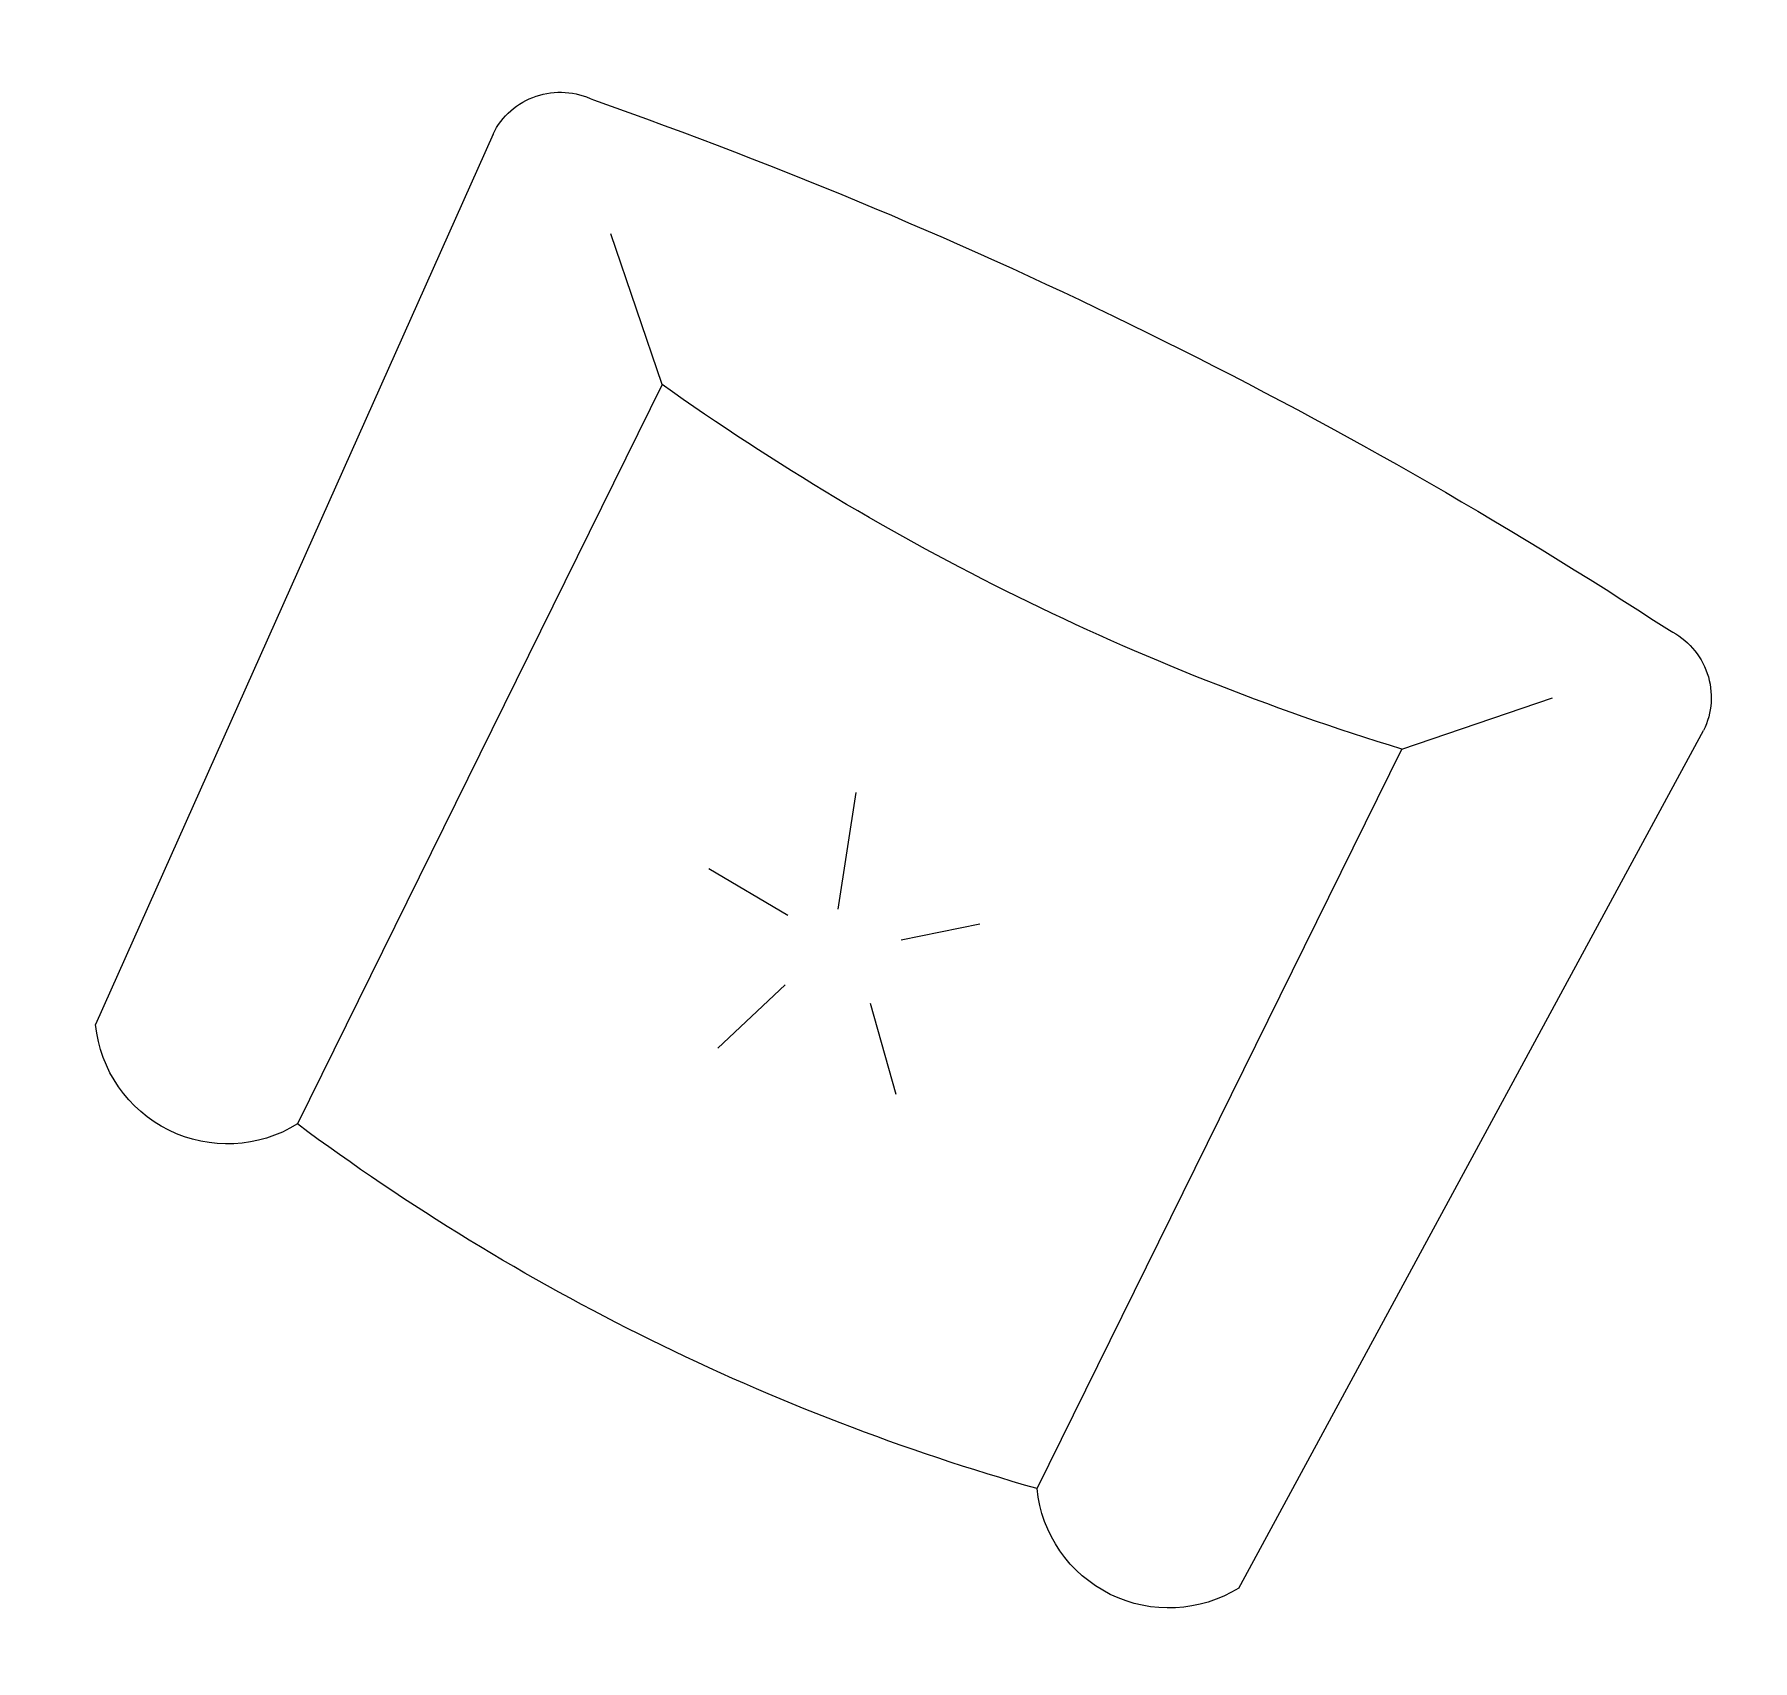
# Model space of a CAD drawing. Header units: centimetres. Extents: x 0 to 1814864, y -139216 to 99734.
# Drawn here: x 910687.5 to 910791.2, y 11892.4 to 11990.5 of the extents above; entities that cross this region are included whole.
import ezdxf

# ---------------------------------------------------------------- set-up
doc = ezdxf.new("R2010")
doc.units = ezdxf.units.CM
doc.header["$LTSCALE"] = 4
doc.layers.add('0.2', color=2, linetype='Continuous')

# ---------------------------------------------------------------- blocks, each defined once
blk = doc.blocks.new('Poltrona08')
for p, q in [((-49.37355434940944, -15.72616752609145), (-49.37355434940944, 39.27383247390898)), ((5.626445650590281, 39.27383247390898), (5.626445650590281, -15.72616752609145)), ((-20.37521952551106, 13.07900181849368), (-18.02898095166735, 20.58190801911918)), ((-29.2909328934294, 16.36152345113095), (-25.06770044392762, 13.07900181849368)), ((-17.55973248275292, 11.20327594779246), (-11.45950615759236, 11.67220877437826)), ((-25.06770044392762, 8.389687141740989), (-29.2909328934294, 3.700372464987946)), ((-19.43672258768149, 6.982894097625572), (-17.27983121032299, 1.207633293280477))]:
    blk.add_line(p, q)
for points in [[(-64.37355434940893, -15.72616752609145), (-66.8735543494095, 49.27383247390912)], [(23.12644565059071, 49.27383247390912), (20.62644565059085, -15.72616752609145)], [(-49.37355434940943, 39.27383247390898), (-56.87355434940936, 46.77383247390891)], [(5.626445650590281, 39.27383247390898), (13.12644565059021, 46.77383247390891)]]:
    blk.add_lwpolyline(points)
for centre, radius, start, end in [((-21.87355434940922, -276.1504985630796), 332.8366544436498, 83.0975626029274, 96.90243739707266), ((-61.87355434940979, 49.27383247390912), 4.999999999999893, 89.99999999999795, 179.9999999999999), ((18.12644565059099, 49.27383247390912), 4.999999999999893, 0, 90.00000000000203), ((-21.87355434940922, 208.7364681285423), 171.6794538755731, 260.782525588539, 279.2174744114608), ((-56.87355434940866, -11.05950085942512), 8.833333333333096, 211.8907918018441, 328.1092081981547), ((-21.87355434940887, 134.2738324739405), 152.5000000000315, 259.6111421845325, 280.3888578154674), ((13.12644565059056, -11.05950085942476), 8.833333333333284, 211.8907918018461, 328.1092081981539)]:
    blk.add_arc(centre, radius, start, end)

msp = doc.modelspace()

# ---------------------------------------------------------------- block references
at = {"layer": '0.2', "xscale": -0.904434194830291, "yscale": 0.9044341948302909, "zscale": 0.904434194830291, "rotation": 333.7540433941147}
msp.add_blockref('Poltrona08', (910714.260980431, 11935.27706023328), dxfattribs=at)

doc.saveas('drawing.dxf')
